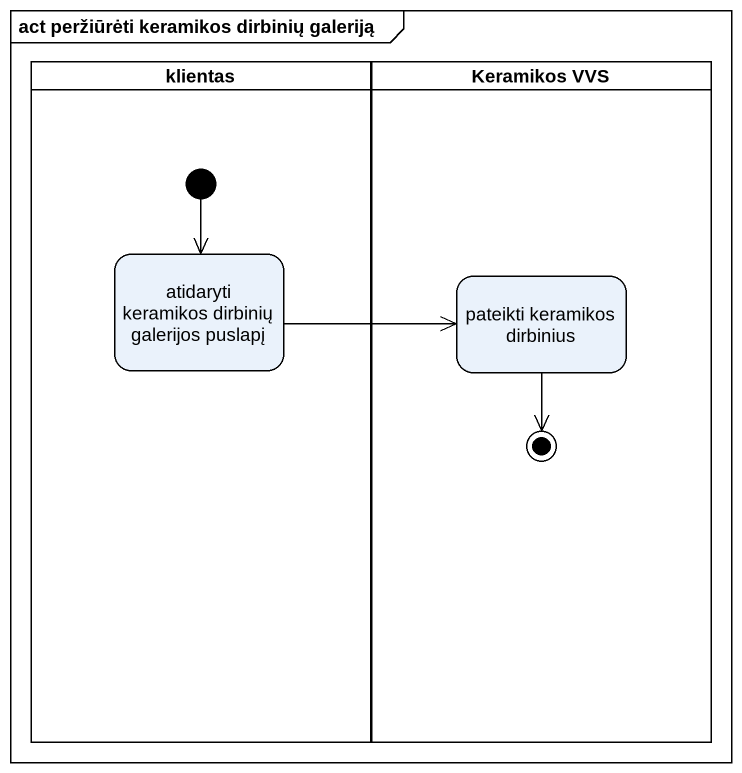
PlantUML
@startuml
mainframe act peržiūrėti keramikos dirbinių galeriją
hide empty description
state klientas <<partition>> {
  state "atidaryti keramikos dirbinių galerijos puslapį" as atidaryti_keramikos
  [*] --> atidaryti_keramikos
}
state "Keramikos VVS" as Keramikos_VVS <<partition>> {
  state "pateikti keramikos dirbinius" as pateikti_keramikos_dirbinius
  pateikti_keramikos_dirbinius --> [*]
}
atidaryti_keramikos -right-> pateikti_keramikos_dirbinius
@enduml
